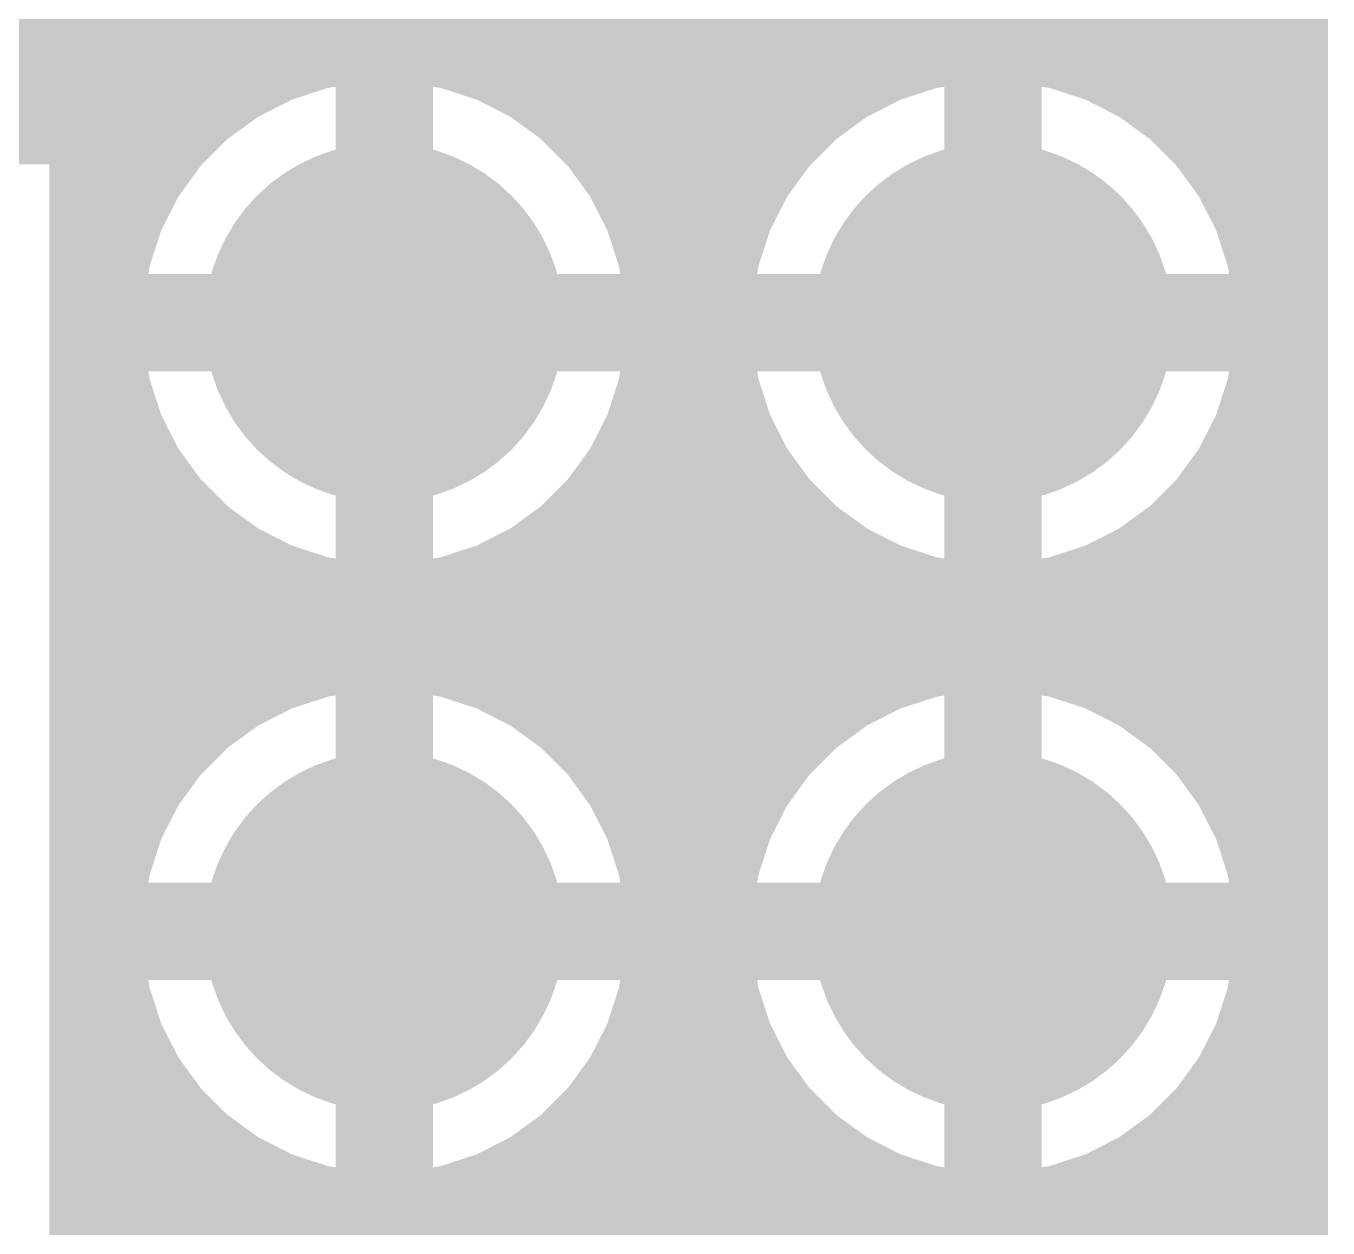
# Model space of a CAD drawing. Extents: x -0.01 to 5.59, y -0.05 to 1.65.
# Drawn here: x 1.9912 to 2.205, y 1.1013 to 1.2987 of the extents above; entities that cross this region are included whole.
import ezdxf

# ---------------------------------------------------------------- set-up
doc = ezdxf.new("R2010")
doc.units = 0
for name, color, linetype in [('1', 22, 'CONTINUOUS'), ('17', 82, 'CONTINUOUS'), ('21', 253, 'CONTINUOUS'), ('25', 253, 'CONTINUOUS')]:
    doc.layers.add(name, color=color, linetype=linetype)

# ---------------------------------------------------------------- blocks, each defined once
blk = doc.blocks.new('ROUNDP')
at = {"const_width": 0.5}
blk.add_lwpolyline([(0, -0.25, 1), (0, 0.25, 1), (0, -0.25)], format="xyb", dxfattribs=at)

msp = doc.modelspace()

# ---------------------------------------------------------------- linework, layer by layer
at = {"layer": '1', "const_width": 0.008}
for points in [[(2.2, 1.56), (2.2, 1.28)], [(2, 1), (2, 1.51)], [(2.2, 1.51), (2.2, 1)], [(1.71, 1.296), (2.2, 1.296)], [(2, 1.296), (2.2, 1.296)], [(2.039807, 1.292456), (2.033291, 1.290338)], [(2.039807, 1.292456), (2.033291, 1.290338)], [(2.046, 1.293436), (2.039807, 1.292456)], [(2.046, 1.293436), (2.039807, 1.292456)], [(2.046, 1.254), (2.046, 1.293436)], [(2.046, 1.28), (2.046, 1.293436)], [(2.054, 1.293436), (2.054, 1.254)], [(2.060193, 1.292456), (2.054, 1.293436)], [(2.060193, 1.292456), (2.054, 1.293436)], [(2.054, 1.293436), (2.054, 1.28)], [(2.066709, 1.290338), (2.060193, 1.292456)], [(2.066709, 1.290338), (2.060193, 1.292456)], [(2.139807, 1.292456), (2.133291, 1.290338)], [(2.139807, 1.292456), (2.133291, 1.290338)], [(2.146, 1.293436), (2.139807, 1.292456)], [(2.146, 1.293436), (2.139807, 1.292456)], [(2.146, 1.254), (2.146, 1.293436)], [(2.146, 1.28), (2.146, 1.293436)], [(2.154, 1.293436), (2.154, 1.254)], [(2.160193, 1.292456), (2.154, 1.293436)], [(2.160193, 1.292456), (2.154, 1.293436)], [(2.154, 1.293436), (2.154, 1.28)], [(2.166709, 1.290338), (2.160193, 1.292456)], [(2.166709, 1.290338), (2.160193, 1.292456)], [(2.033291, 1.290338), (2.027187, 1.287228)], [(2.033291, 1.290338), (2.027187, 1.287228)], [(2.072813, 1.287228), (2.066709, 1.290338)], [(2.072813, 1.287228), (2.066709, 1.290338)], [(2.133291, 1.290338), (2.127187, 1.287228)], [(2.133291, 1.290338), (2.127187, 1.287228)], [(2.172813, 1.287228), (2.166709, 1.290338)], [(2.172813, 1.287228), (2.166709, 1.290338)], [(1.71, 1.288), (2.028702, 1.288)], [(2, 1.288), (2.028702, 1.288)], [(2.046, 1.288), (2.054, 1.288)], [(2.046, 1.288), (2.054, 1.288)], [(2.071298, 1.288), (2.128702, 1.288)], [(2.071298, 1.288), (2.128702, 1.288)], [(2.146, 1.288), (2.154, 1.288)], [(2.146, 1.288), (2.154, 1.288)], [(2.171298, 1.288), (2.2, 1.288)], [(2.171298, 1.288), (2.2, 1.288)], [(2.027187, 1.287228), (2.021644, 1.283201)], [(2.027187, 1.287228), (2.021644, 1.283201)], [(2.078356, 1.283201), (2.072813, 1.287228)], [(2.078356, 1.283201), (2.072813, 1.287228)], [(2.127187, 1.287228), (2.121644, 1.283201)], [(2.127187, 1.287228), (2.121644, 1.283201)], [(2.178356, 1.283201), (2.172813, 1.287228)], [(2.178356, 1.283201), (2.172813, 1.287228)], [(2.021644, 1.283201), (2.016799, 1.278356)], [(2.021644, 1.283201), (2.018443, 1.28)], [(2.083201, 1.278356), (2.078356, 1.283201)], [(2.081557, 1.28), (2.078356, 1.283201)], [(2.121644, 1.283201), (2.116799, 1.278356)], [(2.121644, 1.283201), (2.118443, 1.28)], [(2.183201, 1.278356), (2.178356, 1.283201)], [(2.181557, 1.28), (2.178356, 1.283201)], [(2.018443, 1.28), (1.71, 1.28)], [(1.71, 1.28), (2.018443, 1.28)], [(2, 1.28), (2.018443, 1.28)], [(2.046, 1.28), (2.054, 1.28)], [(2.054, 1.28), (2.046, 1.28)], [(2.046, 1.28), (2.054, 1.28)], [(2.081557, 1.28), (2.118443, 1.28)], [(2.118443, 1.28), (2.081557, 1.28)], [(2.081557, 1.28), (2.118443, 1.28)], [(2.146, 1.28), (2.154, 1.28)], [(2.154, 1.28), (2.146, 1.28)], [(2.146, 1.28), (2.154, 1.28)], [(2.181557, 1.28), (2.2, 1.28)], [(2.2, 1.28), (2.181557, 1.28)], [(2.181557, 1.28), (2.2, 1.28)], [(2.016799, 1.278356), (2.012772, 1.272813)], [(2.087228, 1.272813), (2.083201, 1.278356)], [(2.116799, 1.278356), (2.112772, 1.272813)], [(2.187228, 1.272813), (2.183201, 1.278356)], [(2.012772, 1.272813), (2.009661, 1.266709)], [(2.090338, 1.266709), (2.087228, 1.272813)], [(2.112772, 1.272813), (2.109661, 1.266709)], [(2.190338, 1.266709), (2.187228, 1.272813)], [(2, 1.272), (2.012358, 1.272)], [(2.046, 1.272), (2.054, 1.272)], [(2.087642, 1.272), (2.112358, 1.272)], [(2.146, 1.272), (2.154, 1.272)], [(2.187642, 1.272), (2.2, 1.272)], [(2.009661, 1.266709), (2.007544, 1.260193)], [(2.092456, 1.260193), (2.090338, 1.266709)], [(2.109661, 1.266709), (2.107544, 1.260193)], [(2.192456, 1.260193), (2.190338, 1.266709)], [(2, 1.264), (2.008781, 1.264)], [(2.046, 1.264), (2.054, 1.264)], [(2.091219, 1.264), (2.108781, 1.264)], [(2.146, 1.264), (2.154, 1.264)], [(2.191219, 1.264), (2.2, 1.264)], [(2.007544, 1.260193), (2.006563, 1.254)], [(2.093436, 1.254), (2.092456, 1.260193)], [(2.107544, 1.260193), (2.106563, 1.254)], [(2.193436, 1.254), (2.192456, 1.260193)], [(2, 1.256), (2.00688, 1.256)], [(2.046, 1.256), (2.054, 1.256)], [(2.09312, 1.256), (2.10688, 1.256)], [(2.146, 1.256), (2.154, 1.256)], [(2.19312, 1.256), (2.2, 1.256)], [(2.006563, 1.254), (2.045999, 1.254)], [(2.045999, 1.254), (2.045999, 1.246)], [(2.054, 1.254), (2.046, 1.254)], [(2.054, 1.246), (2.054, 1.254)], [(2.054, 1.254), (2.093436, 1.254)], [(2.106563, 1.254), (2.145999, 1.254)], [(2.145999, 1.254), (2.145999, 1.246)], [(2.154, 1.254), (2.146, 1.254)], [(2.154, 1.246), (2.154, 1.254)], [(2.154, 1.254), (2.193436, 1.254)], [(2, 1.248), (2.045999, 1.248)], [(2.054, 1.248), (2.145999, 1.248)], [(2.154, 1.248), (2.2, 1.248)], [(2.045999, 1.246), (2.006563, 1.246)], [(2.006563, 1.246), (2.007544, 1.239807)], [(2.046, 1.206563), (2.046, 1.245999)], [(2.046, 1.245999), (2.054, 1.245999)], [(2.093436, 1.246), (2.054, 1.246)], [(2.054, 1.245999), (2.054, 1.206563)], [(2.092456, 1.239807), (2.093436, 1.246)], [(2.145999, 1.246), (2.106563, 1.246)], [(2.106563, 1.246), (2.107544, 1.239807)], [(2.146, 1.206563), (2.146, 1.245999)], [(2.146, 1.245999), (2.154, 1.245999)], [(2.193436, 1.246), (2.154, 1.246)], [(2.154, 1.245999), (2.154, 1.206563)], [(2.192456, 1.239807), (2.193436, 1.246)], [(2, 1.24), (2.007514, 1.24)], [(2.007544, 1.239807), (2.009661, 1.233291)], [(2.046, 1.24), (2.054, 1.24)], [(2.090338, 1.233291), (2.092456, 1.239807)], [(2.092486, 1.24), (2.107514, 1.24)], [(2.107544, 1.239807), (2.109661, 1.233291)], [(2.146, 1.24), (2.154, 1.24)], [(2.190338, 1.233291), (2.192456, 1.239807)], [(2.192486, 1.24), (2.2, 1.24)], [(2.009661, 1.233291), (2.012772, 1.227187)], [(2.087228, 1.227187), (2.090338, 1.233291)], [(2.109661, 1.233291), (2.112772, 1.227187)], [(2.187228, 1.227187), (2.190338, 1.233291)], [(2, 1.232), (2.010319, 1.232)], [(2.046, 1.232), (2.054, 1.232)], [(2.08968, 1.232), (2.110319, 1.232)], [(2.146, 1.232), (2.154, 1.232)], [(2.18968, 1.232), (2.2, 1.232)], [(2.012772, 1.227187), (2.016799, 1.221644)], [(2.083201, 1.221644), (2.087228, 1.227187)], [(2.112772, 1.227187), (2.116799, 1.221644)], [(2.183201, 1.221644), (2.187228, 1.227187)], [(2, 1.224), (2.015087, 1.224)], [(2.046, 1.224), (2.054, 1.224)], [(2.084913, 1.224), (2.115087, 1.224)], [(2.146, 1.224), (2.154, 1.224)], [(2.184913, 1.224), (2.2, 1.224)], [(2.016799, 1.221644), (2.021644, 1.216799)], [(2.078356, 1.216799), (2.083201, 1.221644)], [(2.116799, 1.221644), (2.121644, 1.216799)], [(2.178356, 1.216799), (2.183201, 1.221644)], [(2, 1.216), (2.022743, 1.216)], [(2.021644, 1.216799), (2.027187, 1.212772)], [(2.046, 1.216), (2.054, 1.216)], [(2.072813, 1.212772), (2.078356, 1.216799)], [(2.077256, 1.216), (2.122743, 1.216)], [(2.121644, 1.216799), (2.127187, 1.212772)], [(2.146, 1.216), (2.154, 1.216)], [(2.172813, 1.212772), (2.178356, 1.216799)], [(2.177256, 1.216), (2.2, 1.216)], [(2.027187, 1.212772), (2.033291, 1.209661)], [(2.066709, 1.209661), (2.072813, 1.212772)], [(2.127187, 1.212772), (2.133291, 1.209661)], [(2.166709, 1.209661), (2.172813, 1.212772)], [(2.033291, 1.209661), (2.039807, 1.207544)], [(2.060193, 1.207544), (2.066709, 1.209661)], [(2.133291, 1.209661), (2.139807, 1.207544)], [(2.160193, 1.207544), (2.166709, 1.209661)], [(2, 1.208), (2.038405, 1.208)], [(2.039807, 1.207544), (2.046, 1.206563)], [(2.046, 1.208), (2.054, 1.208)], [(2.054, 1.206563), (2.060193, 1.207544)], [(2.061595, 1.208), (2.138405, 1.208)], [(2.139807, 1.207544), (2.146, 1.206563)], [(2.146, 1.208), (2.154, 1.208)], [(2.154, 1.206563), (2.160193, 1.207544)], [(2.161595, 1.208), (2.2, 1.208)], [(2, 1.2), (2.2, 1.2)], [(2, 1.192), (2.038405, 1.192)], [(2.039807, 1.192456), (2.033291, 1.190338)], [(2.046, 1.193436), (2.039807, 1.192456)], [(2.046, 1.154), (2.046, 1.193436)], [(2.046, 1.192), (2.054, 1.192)], [(2.054, 1.193436), (2.054, 1.154)], [(2.060193, 1.192456), (2.054, 1.193436)], [(2.066709, 1.190338), (2.060193, 1.192456)], [(2.061595, 1.192), (2.138405, 1.192)], [(2.139807, 1.192456), (2.133291, 1.190338)], [(2.146, 1.193436), (2.139807, 1.192456)], [(2.146, 1.154), (2.146, 1.193436)], [(2.146, 1.192), (2.154, 1.192)], [(2.154, 1.193436), (2.154, 1.154)], [(2.160193, 1.192456), (2.154, 1.193436)], [(2.166709, 1.190338), (2.160193, 1.192456)], [(2.161595, 1.192), (2.2, 1.192)], [(2.033291, 1.190338), (2.027187, 1.187228)], [(2.072813, 1.187228), (2.066709, 1.190338)], [(2.133291, 1.190338), (2.127187, 1.187228)], [(2.172813, 1.187228), (2.166709, 1.190338)], [(2.027187, 1.187228), (2.021644, 1.183201)], [(2.078356, 1.183201), (2.072813, 1.187228)], [(2.127187, 1.187228), (2.121644, 1.183201)], [(2.178356, 1.183201), (2.172813, 1.187228)], [(2, 1.184), (2.022744, 1.184)], [(2.021644, 1.183201), (2.016799, 1.178356)], [(2.046, 1.184), (2.054, 1.184)], [(2.077256, 1.184), (2.122744, 1.184)], [(2.083201, 1.178356), (2.078356, 1.183201)], [(2.121644, 1.183201), (2.116799, 1.178356)], [(2.146, 1.184), (2.154, 1.184)], [(2.177256, 1.184), (2.2, 1.184)], [(2.183201, 1.178356), (2.178356, 1.183201)], [(2.016799, 1.178356), (2.012772, 1.172813)], [(2.087228, 1.172813), (2.083201, 1.178356)], [(2.116799, 1.178356), (2.112772, 1.172813)], [(2.187228, 1.172813), (2.183201, 1.178356)], [(2, 1.176), (2.015087, 1.176)], [(2.046, 1.176), (2.054, 1.176)], [(2.084913, 1.176), (2.115087, 1.176)], [(2.146, 1.176), (2.154, 1.176)], [(2.184913, 1.176), (2.2, 1.176)], [(2.012772, 1.172813), (2.009661, 1.166709)], [(2.090338, 1.166709), (2.087228, 1.172813)], [(2.112772, 1.172813), (2.109661, 1.166709)], [(2.190338, 1.166709), (2.187228, 1.172813)], [(2, 1.168), (2.010319, 1.168)], [(2.046, 1.168), (2.054, 1.168)], [(2.089681, 1.168), (2.110319, 1.168)], [(2.146, 1.168), (2.154, 1.168)], [(2.189681, 1.168), (2.2, 1.168)], [(2.009661, 1.166709), (2.007544, 1.160193)], [(2.092456, 1.160193), (2.090338, 1.166709)], [(2.109661, 1.166709), (2.107544, 1.160193)], [(2.192456, 1.160193), (2.190338, 1.166709)], [(2, 1.16), (2.007514, 1.16)], [(2.007544, 1.160193), (2.006563, 1.154)], [(2.046, 1.16), (2.054, 1.16)], [(2.093436, 1.154), (2.092456, 1.160193)], [(2.092486, 1.16), (2.107514, 1.16)], [(2.107544, 1.160193), (2.106563, 1.154)], [(2.146, 1.16), (2.154, 1.16)], [(2.193436, 1.154), (2.192456, 1.160193)], [(2.192486, 1.16), (2.2, 1.16)], [(2.006563, 1.154), (2.045999, 1.154)], [(2.045999, 1.154), (2.045999, 1.146)], [(2.054, 1.154), (2.046, 1.154)], [(2.054, 1.146), (2.054, 1.154)], [(2.054, 1.154), (2.093436, 1.154)], [(2.106563, 1.154), (2.145999, 1.154)], [(2.145999, 1.154), (2.145999, 1.146)], [(2.154, 1.154), (2.146, 1.154)], [(2.154, 1.146), (2.154, 1.154)], [(2.154, 1.154), (2.193436, 1.154)], [(2, 1.152), (2.045999, 1.152)], [(2.054, 1.152), (2.145999, 1.152)], [(2.154, 1.152), (2.2, 1.152)], [(2.045999, 1.146), (2.006563, 1.146)], [(2.006563, 1.146), (2.007544, 1.139807)], [(2.046, 1.106563), (2.046, 1.145999)], [(2.046, 1.145999), (2.054, 1.145999)], [(2.093436, 1.146), (2.054, 1.146)], [(2.054, 1.145999), (2.054, 1.106563)], [(2.092456, 1.139807), (2.093436, 1.146)], [(2.145999, 1.146), (2.106563, 1.146)], [(2.106563, 1.146), (2.107544, 1.139807)], [(2.146, 1.106563), (2.146, 1.145999)], [(2.146, 1.145999), (2.154, 1.145999)], [(2.193436, 1.146), (2.154, 1.146)], [(2.154, 1.145999), (2.154, 1.106563)], [(2.192456, 1.139807), (2.193436, 1.146)], [(2, 1.144), (2.00688, 1.144)], [(2.046, 1.144), (2.054, 1.144)], [(2.09312, 1.144), (2.10688, 1.144)], [(2.146, 1.144), (2.154, 1.144)], [(2.19312, 1.144), (2.2, 1.144)], [(2.007544, 1.139807), (2.009661, 1.133291)], [(2.090338, 1.133291), (2.092456, 1.139807)], [(2.107544, 1.139807), (2.109661, 1.133291)], [(2.190338, 1.133291), (2.192456, 1.139807)], [(2, 1.136), (2.008781, 1.136)], [(2.046, 1.136), (2.054, 1.136)], [(2.091219, 1.136), (2.108781, 1.136)], [(2.146, 1.136), (2.154, 1.136)], [(2.191219, 1.136), (2.2, 1.136)], [(2.009661, 1.133291), (2.012772, 1.127187)], [(2.087228, 1.127187), (2.090338, 1.133291)], [(2.109661, 1.133291), (2.112772, 1.127187)], [(2.187228, 1.127187), (2.190338, 1.133291)], [(2, 1.128), (2.012357, 1.128)], [(2.046, 1.128), (2.054, 1.128)], [(2.087642, 1.128), (2.112357, 1.128)], [(2.146, 1.128), (2.154, 1.128)], [(2.187642, 1.128), (2.2, 1.128)], [(2.012772, 1.127187), (2.016799, 1.121644)], [(2.083201, 1.121644), (2.087228, 1.127187)], [(2.112772, 1.127187), (2.116799, 1.121644)], [(2.183201, 1.121644), (2.187228, 1.127187)], [(2.016799, 1.121644), (2.021644, 1.116799)], [(2.078356, 1.116799), (2.083201, 1.121644)], [(2.116799, 1.121644), (2.121644, 1.116799)], [(2.178356, 1.116799), (2.183201, 1.121644)], [(2, 1.12), (2.018443, 1.12)], [(2.046, 1.12), (2.054, 1.12)], [(2.081557, 1.12), (2.118443, 1.12)], [(2.146, 1.12), (2.154, 1.12)], [(2.181557, 1.12), (2.2, 1.12)], [(2.021644, 1.116799), (2.027187, 1.112772)], [(2.072813, 1.112772), (2.078356, 1.116799)], [(2.121644, 1.116799), (2.127187, 1.112772)], [(2.172813, 1.112772), (2.178356, 1.116799)], [(2.027187, 1.112772), (2.033291, 1.109661)], [(2.066709, 1.109661), (2.072813, 1.112772)], [(2.127187, 1.112772), (2.133291, 1.109661)], [(2.166709, 1.109661), (2.172813, 1.112772)], [(2, 1.112), (2.028701, 1.112)], [(2.046, 1.112), (2.054, 1.112)], [(2.071298, 1.112), (2.128701, 1.112)], [(2.146, 1.112), (2.154, 1.112)], [(2.171298, 1.112), (2.2, 1.112)], [(2.033291, 1.109661), (2.039807, 1.107544)], [(2.060193, 1.107544), (2.066709, 1.109661)], [(2.133291, 1.109661), (2.139807, 1.107544)], [(2.160193, 1.107544), (2.166709, 1.109661)], [(2.039807, 1.107544), (2.046, 1.106563)], [(2.054, 1.106563), (2.060193, 1.107544)], [(2.139807, 1.107544), (2.146, 1.106563)], [(2.154, 1.106563), (2.160193, 1.107544)], [(2, 1.104), (2.2, 1.104)]]:
    msp.add_lwpolyline(points, dxfattribs=at)
at = {"layer": '1', "const_width": 0.004}
for points in [[(2, 1.298, 1), (2, 1.294)], [(2.2, 1.294, 1), (2.2, 1.298)], [(2.2, 1.294, 1), (2.2, 1.298)], [(2.039494, 1.294431, 1), (2.04012, 1.29048)], [(2.039494, 1.294431, 1), (2.04012, 1.29048)], [(2.040425, 1.290553, 1), (2.039189, 1.294358)], [(2.040425, 1.290553, 1), (2.039189, 1.294358)], [(2.048, 1.293436, 1), (2.044, 1.293436)], [(2.048, 1.293436, 1), (2.044, 1.293436)], [(2.046313, 1.291461, 1), (2.045687, 1.295412)], [(2.046313, 1.291461, 1), (2.045687, 1.295412)], [(2.054313, 1.295412, 1), (2.053687, 1.291461)], [(2.054313, 1.295412, 1), (2.053687, 1.291461)], [(2.056, 1.293436, 1), (2.052, 1.293436)], [(2.056, 1.293436, 1), (2.052, 1.293436)], [(2.060811, 1.294358, 1), (2.059575, 1.290553)], [(2.060811, 1.294358, 1), (2.059575, 1.290553)], [(2.05988, 1.29048, 1), (2.060506, 1.294431)], [(2.05988, 1.29048, 1), (2.060506, 1.294431)], [(2.139494, 1.294431, 1), (2.14012, 1.29048)], [(2.139494, 1.294431, 1), (2.14012, 1.29048)], [(2.140425, 1.290553, 1), (2.139189, 1.294358)], [(2.140425, 1.290553, 1), (2.139189, 1.294358)], [(2.148, 1.293436, 1), (2.144, 1.293436)], [(2.148, 1.293436, 1), (2.144, 1.293436)], [(2.146313, 1.291461, 1), (2.145687, 1.295412)], [(2.146313, 1.291461, 1), (2.145687, 1.295412)], [(2.154313, 1.295412, 1), (2.153687, 1.291461)], [(2.154313, 1.295412, 1), (2.153687, 1.291461)], [(2.156, 1.293436, 1), (2.152, 1.293436)], [(2.156, 1.293436, 1), (2.152, 1.293436)], [(2.160811, 1.294358, 1), (2.159575, 1.290553)], [(2.160811, 1.294358, 1), (2.159575, 1.290553)], [(2.15988, 1.29048, 1), (2.160506, 1.294431)], [(2.15988, 1.29048, 1), (2.160506, 1.294431)], [(2.032673, 1.292241, 1), (2.033909, 1.288436)], [(2.032673, 1.292241, 1), (2.033909, 1.288436)], [(2.034199, 1.288556, 1), (2.032383, 1.29212)], [(2.034199, 1.288556, 1), (2.032383, 1.29212)], [(2.067617, 1.29212, 1), (2.065801, 1.288556)], [(2.067617, 1.29212, 1), (2.065801, 1.288556)], [(2.066091, 1.288436, 1), (2.067327, 1.292241)], [(2.066091, 1.288436, 1), (2.067327, 1.292241)], [(2.132673, 1.292241, 1), (2.133909, 1.288436)], [(2.132673, 1.292241, 1), (2.133909, 1.288436)], [(2.134199, 1.288556, 1), (2.132383, 1.29212)], [(2.134199, 1.288556, 1), (2.132383, 1.29212)], [(2.167617, 1.29212, 1), (2.165801, 1.288556)], [(2.167617, 1.29212, 1), (2.165801, 1.288556)], [(2.166091, 1.288436, 1), (2.167327, 1.292241)], [(2.166091, 1.288436, 1), (2.167327, 1.292241)], [(2, 1.29, 1), (2, 1.286)], [(2.028702, 1.286, 1), (2.028702, 1.29)], [(2.028702, 1.286, 1), (2.028702, 1.29)], [(2.046, 1.29, 1), (2.046, 1.286)], [(2.046, 1.29, 1), (2.046, 1.286)], [(2.054, 1.286, 1), (2.054, 1.29)], [(2.054, 1.286, 1), (2.054, 1.29)], [(2.071298, 1.29, 1), (2.071298, 1.286)], [(2.071298, 1.29, 1), (2.071298, 1.286)], [(2.128702, 1.286, 1), (2.128702, 1.29)], [(2.128702, 1.286, 1), (2.128702, 1.29)], [(2.146, 1.29, 1), (2.146, 1.286)], [(2.146, 1.29, 1), (2.146, 1.286)], [(2.154, 1.286, 1), (2.154, 1.29)], [(2.154, 1.286, 1), (2.154, 1.29)], [(2.171298, 1.29, 1), (2.171298, 1.286)], [(2.171298, 1.29, 1), (2.171298, 1.286)], [(2.2, 1.286, 1), (2.2, 1.29)], [(2.2, 1.286, 1), (2.2, 1.29)], [(2.026279, 1.28901, 1), (2.028095, 1.285446)], [(2.026279, 1.28901, 1), (2.028095, 1.285446)], [(2.028362, 1.28561, 1), (2.026011, 1.288846)], [(2.028362, 1.28561, 1), (2.026011, 1.288846)], [(2.073989, 1.288846, 1), (2.071638, 1.28561)], [(2.073989, 1.288846, 1), (2.071638, 1.28561)], [(2.071905, 1.285446, 1), (2.073721, 1.28901)], [(2.071905, 1.285446, 1), (2.073721, 1.28901)], [(2.126279, 1.28901, 1), (2.128095, 1.285446)], [(2.126279, 1.28901, 1), (2.128095, 1.285446)], [(2.128362, 1.28561, 1), (2.126011, 1.288846)], [(2.128362, 1.28561, 1), (2.126011, 1.288846)], [(2.173989, 1.288846, 1), (2.171638, 1.28561)], [(2.173989, 1.288846, 1), (2.171638, 1.28561)], [(2.171905, 1.285446, 1), (2.173721, 1.28901)], [(2.171905, 1.285446, 1), (2.173721, 1.28901)], [(2.020468, 1.284819, 1), (2.022819, 1.281583)], [(2.020468, 1.284819, 1), (2.022819, 1.281583)], [(2.023058, 1.281787, 1), (2.020229, 1.284615)], [(2.023058, 1.281787, 1), (2.020229, 1.284615)], [(2.07977, 1.284615, 1), (2.076942, 1.281787)], [(2.07977, 1.284615, 1), (2.076942, 1.281787)], [(2.077181, 1.281583, 1), (2.079532, 1.284819)], [(2.077181, 1.281583, 1), (2.079532, 1.284819)], [(2.120468, 1.284819, 1), (2.122819, 1.281583)], [(2.120468, 1.284819, 1), (2.122819, 1.281583)], [(2.123058, 1.281787, 1), (2.120229, 1.284615)], [(2.123058, 1.281787, 1), (2.120229, 1.284615)], [(2.17977, 1.284615, 1), (2.176942, 1.281787)], [(2.17977, 1.284615, 1), (2.176942, 1.281787)], [(2.177181, 1.281583, 1), (2.179532, 1.284819)], [(2.177181, 1.281583, 1), (2.179532, 1.284819)], [(2, 1.282, 1), (2, 1.278)], [(2.017029, 1.281414, 1), (2.019857, 1.278586)], [(2.018443, 1.278, 1), (2.018443, 1.282)], [(2.018443, 1.278, 1), (2.018443, 1.282)], [(2.018443, 1.278, 1), (2.018443, 1.282)], [(2.046, 1.282, 1), (2.046, 1.278)], [(2.046, 1.282, 1), (2.046, 1.278)], [(2.046, 1.282, 1), (2.046, 1.278)], [(2.054, 1.278, 1), (2.054, 1.282)], [(2.054, 1.278, 1), (2.054, 1.282)], [(2.054, 1.278, 1), (2.054, 1.282)], [(2.081557, 1.282, 1), (2.081557, 1.278)], [(2.081557, 1.282, 1), (2.081557, 1.278)], [(2.081557, 1.282, 1), (2.081557, 1.278)], [(2.080143, 1.278586, 1), (2.082971, 1.281414)], [(2.117029, 1.281414, 1), (2.119857, 1.278586)], [(2.118443, 1.278, 1), (2.118443, 1.282)], [(2.118443, 1.278, 1), (2.118443, 1.282)], [(2.118443, 1.278, 1), (2.118443, 1.282)], [(2.146, 1.282, 1), (2.146, 1.278)], [(2.146, 1.282, 1), (2.146, 1.278)], [(2.146, 1.282, 1), (2.146, 1.278)], [(2.154, 1.278, 1), (2.154, 1.282)], [(2.154, 1.278, 1), (2.154, 1.282)], [(2.154, 1.278, 1), (2.154, 1.282)], [(2.181557, 1.282, 1), (2.181557, 1.278)], [(2.181557, 1.282, 1), (2.181557, 1.278)], [(2.181557, 1.282, 1), (2.181557, 1.278)], [(2.180143, 1.278586, 1), (2.182971, 1.281414)], [(2.2, 1.278, 1), (2.2, 1.282)], [(2.2, 1.278, 1), (2.2, 1.282)], [(2.2, 1.278, 1), (2.2, 1.282)], [(2.015385, 1.27977, 1), (2.018213, 1.276942)], [(2.018417, 1.277181, 1), (2.015181, 1.279532)], [(2.044, 1.28, 1), (2.048, 1.28)], [(2.052, 1.28, 1), (2.056, 1.28)], [(2.084819, 1.279532, 1), (2.081583, 1.277181)], [(2.081787, 1.276942, 1), (2.084615, 1.27977)], [(2.115385, 1.27977, 1), (2.118213, 1.276942)], [(2.118417, 1.277181, 1), (2.115181, 1.279532)], [(2.144, 1.28, 1), (2.148, 1.28)], [(2.152, 1.28, 1), (2.156, 1.28)], [(2.184819, 1.279532, 1), (2.181583, 1.277181)], [(2.181787, 1.276942, 1), (2.184615, 1.27977)], [(2.198, 1.28, 1), (2.202, 1.28)], [(2.014554, 1.271905, 1), (2.01099, 1.273721)], [(2.08901, 1.273721, 1), (2.085446, 1.271905)], [(2.114554, 1.271905, 1), (2.11099, 1.273721)], [(2.18901, 1.273721, 1), (2.185446, 1.271905)], [(2, 1.274, 1), (2, 1.27)], [(2.011154, 1.273989, 1), (2.01439, 1.271638)], [(2.012358, 1.27, 1), (2.012358, 1.274)], [(2.046, 1.274, 1), (2.046, 1.27)], [(2.054, 1.27, 1), (2.054, 1.274)], [(2.08561, 1.271638, 1), (2.088846, 1.273989)], [(2.087642, 1.274, 1), (2.087642, 1.27)], [(2.111154, 1.273989, 1), (2.11439, 1.271638)], [(2.112358, 1.27, 1), (2.112358, 1.274)], [(2.146, 1.274, 1), (2.146, 1.27)], [(2.154, 1.27, 1), (2.154, 1.274)], [(2.18561, 1.271638, 1), (2.188846, 1.273989)], [(2.187642, 1.274, 1), (2.187642, 1.27)], [(2.2, 1.27, 1), (2.2, 1.274)], [(2.011564, 1.266091, 1), (2.007759, 1.267327)], [(2.092241, 1.267327, 1), (2.088436, 1.266091)], [(2.111564, 1.266091, 1), (2.107759, 1.267327)], [(2.192241, 1.267327, 1), (2.188436, 1.266091)], [(2.007879, 1.267617, 1), (2.011443, 1.265801)], [(2.088556, 1.265801, 1), (2.09212, 1.267617)], [(2.107879, 1.267617, 1), (2.111443, 1.265801)], [(2.188556, 1.265801, 1), (2.19212, 1.267617)], [(2, 1.266, 1), (2, 1.262)], [(2.008781, 1.262, 1), (2.008781, 1.266)], [(2.046, 1.266, 1), (2.046, 1.262)], [(2.054, 1.262, 1), (2.054, 1.266)], [(2.091219, 1.266, 1), (2.091219, 1.262)], [(2.108781, 1.262, 1), (2.108781, 1.266)], [(2.146, 1.266, 1), (2.146, 1.262)], [(2.154, 1.262, 1), (2.154, 1.266)], [(2.191219, 1.266, 1), (2.191219, 1.262)], [(2.2, 1.262, 1), (2.2, 1.266)], [(2.00952, 1.25988, 1), (2.005569, 1.260506)], [(2.094431, 1.260506, 1), (2.09048, 1.25988)], [(2.10952, 1.25988, 1), (2.105569, 1.260506)], [(2.194431, 1.260506, 1), (2.19048, 1.25988)], [(2.005642, 1.260811, 1), (2.009446, 1.259575)], [(2.090553, 1.259575, 1), (2.094358, 1.260811)], [(2.105642, 1.260811, 1), (2.109446, 1.259575)], [(2.190553, 1.259575, 1), (2.194358, 1.260811)], [(2, 1.258, 1), (2, 1.254)], [(2.00688, 1.254, 1), (2.00688, 1.258)], [(2.046, 1.258, 1), (2.046, 1.254)], [(2.054, 1.254, 1), (2.054, 1.258)], [(2.09312, 1.258, 1), (2.09312, 1.254)], [(2.10688, 1.254, 1), (2.10688, 1.258)], [(2.146, 1.258, 1), (2.146, 1.254)], [(2.154, 1.254, 1), (2.154, 1.258)], [(2.19312, 1.258, 1), (2.19312, 1.254)], [(2.2, 1.254, 1), (2.2, 1.258)], [(2.006563, 1.256, 1), (2.006563, 1.252)], [(2.047999, 1.254, 1), (2.043999, 1.254)], [(2.046, 1.256, 1), (2.046, 1.252)], [(2.045999, 1.252, 1), (2.045999, 1.256)], [(2.056, 1.254, 1), (2.052, 1.254)], [(2.054, 1.256, 1), (2.054, 1.252)], [(2.054, 1.252, 1), (2.054, 1.256)], [(2.093436, 1.252, 1), (2.093436, 1.256)], [(2.106563, 1.256, 1), (2.106563, 1.252)], [(2.147999, 1.254, 1), (2.143999, 1.254)], [(2.146, 1.256, 1), (2.146, 1.252)], [(2.145999, 1.252, 1), (2.145999, 1.256)], [(2.156, 1.254, 1), (2.152, 1.254)], [(2.154, 1.256, 1), (2.154, 1.252)], [(2.154, 1.252, 1), (2.154, 1.256)], [(2.193436, 1.252, 1), (2.193436, 1.256)], [(2.004588, 1.254313, 1), (2.008539, 1.253687)], [(2.044, 1.254, 1), (2.048, 1.254)], [(2.052, 1.254, 1), (2.056, 1.254)], [(2.091461, 1.253687, 1), (2.095412, 1.254313)], [(2.104588, 1.254313, 1), (2.108539, 1.253687)], [(2.144, 1.254, 1), (2.148, 1.254)], [(2.152, 1.254, 1), (2.156, 1.254)], [(2.191461, 1.253687, 1), (2.195412, 1.254313)], [(2, 1.25, 1), (2, 1.246)], [(2.045999, 1.246, 1), (2.045999, 1.25)], [(2.054, 1.25, 1), (2.054, 1.246)], [(2.145999, 1.246, 1), (2.145999, 1.25)], [(2.154, 1.25, 1), (2.154, 1.246)], [(2.2, 1.246, 1), (2.2, 1.25)], [(2.006563, 1.248, 1), (2.006563, 1.244)], [(2.008539, 1.246313, 1), (2.004588, 1.245687)], [(2.048, 1.245999, 1), (2.044, 1.245999)], [(2.046, 1.247999, 1), (2.046, 1.243999)], [(2.045999, 1.244, 1), (2.045999, 1.248)], [(2.054, 1.248, 1), (2.054, 1.244)], [(2.056, 1.245999, 1), (2.052, 1.245999)], [(2.054, 1.243999, 1), (2.054, 1.247999)], [(2.095412, 1.245687, 1), (2.091461, 1.246313)], [(2.093436, 1.244, 1), (2.093436, 1.248)], [(2.106563, 1.248, 1), (2.106563, 1.244)], [(2.108539, 1.246313, 1), (2.104588, 1.245687)], [(2.148, 1.245999, 1), (2.144, 1.245999)], [(2.146, 1.247999, 1), (2.146, 1.243999)], [(2.145999, 1.244, 1), (2.145999, 1.248)], [(2.154, 1.248, 1), (2.154, 1.244)], [(2.156, 1.245999, 1), (2.152, 1.245999)], [(2.154, 1.243999, 1), (2.154, 1.247999)], [(2.195412, 1.245687, 1), (2.191461, 1.246313)], [(2.193436, 1.244, 1), (2.193436, 1.248)], [(2.043999, 1.246, 1), (2.047999, 1.246)], [(2.052, 1.246, 1), (2.056, 1.246)], [(2.143999, 1.246, 1), (2.147999, 1.246)], [(2.152, 1.246, 1), (2.156, 1.246)], [(2, 1.242, 1), (2, 1.238)], [(2.009446, 1.240425, 1), (2.005642, 1.239189)], [(2.007514, 1.238, 1), (2.007514, 1.242)], [(2.046, 1.242, 1), (2.046, 1.238)], [(2.054, 1.238, 1), (2.054, 1.242)], [(2.092486, 1.242, 1), (2.092486, 1.238)], [(2.094358, 1.239189, 1), (2.090553, 1.240425)], [(2.109446, 1.240425, 1), (2.105642, 1.239189)], [(2.107514, 1.238, 1), (2.107514, 1.242)], [(2.146, 1.242, 1), (2.146, 1.238)], [(2.154, 1.238, 1), (2.154, 1.242)], [(2.192486, 1.242, 1), (2.192486, 1.238)], [(2.194358, 1.239189, 1), (2.190553, 1.240425)], [(2.2, 1.238, 1), (2.2, 1.242)], [(2.005569, 1.239494, 1), (2.00952, 1.24012)], [(2.09048, 1.24012, 1), (2.094431, 1.239494)], [(2.105569, 1.239494, 1), (2.10952, 1.24012)], [(2.19048, 1.24012, 1), (2.194431, 1.239494)], [(2.011443, 1.234199, 1), (2.007879, 1.232383)], [(2.09212, 1.232383, 1), (2.088556, 1.234199)], [(2.111443, 1.234199, 1), (2.107879, 1.232383)], [(2.19212, 1.232383, 1), (2.188556, 1.234199)], [(2, 1.234, 1), (2, 1.23)], [(2.007759, 1.232673, 1), (2.011564, 1.233909)], [(2.010319, 1.23, 1), (2.010319, 1.234)], [(2.046, 1.234, 1), (2.046, 1.23)], [(2.054, 1.23, 1), (2.054, 1.234)], [(2.08968, 1.234, 1), (2.08968, 1.23)], [(2.088436, 1.233909, 1), (2.092241, 1.232673)], [(2.107759, 1.232673, 1), (2.111564, 1.233909)], [(2.110319, 1.23, 1), (2.110319, 1.234)], [(2.146, 1.234, 1), (2.146, 1.23)], [(2.154, 1.23, 1), (2.154, 1.234)], [(2.18968, 1.234, 1), (2.18968, 1.23)], [(2.188436, 1.233909, 1), (2.192241, 1.232673)], [(2.2, 1.23, 1), (2.2, 1.234)], [(2.01439, 1.228362, 1), (2.011154, 1.226011)], [(2.01099, 1.226279, 1), (2.014554, 1.228095)], [(2.085446, 1.228095, 1), (2.08901, 1.226279)], [(2.088846, 1.226011, 1), (2.08561, 1.228362)], [(2.11439, 1.228362, 1), (2.111154, 1.226011)], [(2.11099, 1.226279, 1), (2.114554, 1.228095)], [(2.185446, 1.228095, 1), (2.18901, 1.226279)], [(2.188846, 1.226011, 1), (2.18561, 1.228362)], [(2, 1.226, 1), (2, 1.222)], [(2.015087, 1.222, 1), (2.015087, 1.226)], [(2.046, 1.226, 1), (2.046, 1.222)], [(2.054, 1.222, 1), (2.054, 1.226)], [(2.084913, 1.226, 1), (2.084913, 1.222)], [(2.115087, 1.222, 1), (2.115087, 1.226)], [(2.146, 1.226, 1), (2.146, 1.222)], [(2.154, 1.222, 1), (2.154, 1.226)], [(2.184913, 1.226, 1), (2.184913, 1.222)], [(2.2, 1.222, 1), (2.2, 1.226)], [(2.018213, 1.223058, 1), (2.015385, 1.220229)], [(2.084615, 1.220229, 1), (2.081787, 1.223058)], [(2.118213, 1.223058, 1), (2.115385, 1.220229)], [(2.184615, 1.220229, 1), (2.181787, 1.223058)], [(2.015181, 1.220468, 1), (2.018417, 1.222819)], [(2.081583, 1.222819, 1), (2.084819, 1.220468)], [(2.115181, 1.220468, 1), (2.118417, 1.222819)], [(2.181583, 1.222819, 1), (2.184819, 1.220468)], [(2, 1.218, 1), (2, 1.214)], [(2.022819, 1.218417, 1), (2.020468, 1.215181)], [(2.020229, 1.215385, 1), (2.023058, 1.218213)], [(2.022743, 1.214, 1), (2.022743, 1.218)], [(2.046, 1.218, 1), (2.046, 1.214)], [(2.054, 1.214, 1), (2.054, 1.218)], [(2.077256, 1.218, 1), (2.077256, 1.214)], [(2.076942, 1.218213, 1), (2.07977, 1.215385)], [(2.079532, 1.215181, 1), (2.077181, 1.218417)], [(2.122819, 1.218417, 1), (2.120468, 1.215181)], [(2.120229, 1.215385, 1), (2.123058, 1.218213)], [(2.122743, 1.214, 1), (2.122743, 1.218)], [(2.146, 1.218, 1), (2.146, 1.214)], [(2.154, 1.214, 1), (2.154, 1.218)], [(2.177256, 1.218, 1), (2.177256, 1.214)], [(2.176942, 1.218213, 1), (2.17977, 1.215385)], [(2.179532, 1.215181, 1), (2.177181, 1.218417)], [(2.2, 1.214, 1), (2.2, 1.218)], [(2.028095, 1.214554, 1), (2.026279, 1.21099)], [(2.073721, 1.21099, 1), (2.071905, 1.214554)], [(2.128095, 1.214554, 1), (2.126279, 1.21099)], [(2.173721, 1.21099, 1), (2.171905, 1.214554)], [(2.026011, 1.211154, 1), (2.028362, 1.21439)], [(2.071638, 1.21439, 1), (2.073989, 1.211154)], [(2.126011, 1.211154, 1), (2.128362, 1.21439)], [(2.171638, 1.21439, 1), (2.173989, 1.211154)], [(2.033909, 1.211564, 1), (2.032673, 1.207759)], [(2.032383, 1.207879, 1), (2.034199, 1.211443)], [(2.065801, 1.211443, 1), (2.067617, 1.207879)], [(2.067327, 1.207759, 1), (2.066091, 1.211564)], [(2.133909, 1.211564, 1), (2.132673, 1.207759)], [(2.132383, 1.207879, 1), (2.134199, 1.211443)], [(2.165801, 1.211443, 1), (2.167617, 1.207879)], [(2.167327, 1.207759, 1), (2.166091, 1.211564)], [(2, 1.21, 1), (2, 1.206)], [(2.04012, 1.20952, 1), (2.039494, 1.205569)], [(2.038405, 1.206, 1), (2.038405, 1.21)], [(2.039189, 1.205642, 1), (2.040425, 1.209446)], [(2.046, 1.21, 1), (2.046, 1.206)], [(2.045687, 1.204588, 1), (2.046313, 1.208539)], [(2.053687, 1.208539, 1), (2.054313, 1.204588)], [(2.054, 1.206, 1), (2.054, 1.21)], [(2.059575, 1.209446, 1), (2.060811, 1.205642)], [(2.061595, 1.21, 1), (2.061595, 1.206)], [(2.060506, 1.205569, 1), (2.05988, 1.20952)], [(2.14012, 1.20952, 1), (2.139494, 1.205569)], [(2.138405, 1.206, 1), (2.138405, 1.21)], [(2.139189, 1.205642, 1), (2.140425, 1.209446)], [(2.146, 1.21, 1), (2.146, 1.206)], [(2.145687, 1.204588, 1), (2.146313, 1.208539)], [(2.153687, 1.208539, 1), (2.154313, 1.204588)], [(2.154, 1.206, 1), (2.154, 1.21)], [(2.159575, 1.209446, 1), (2.160811, 1.205642)], [(2.161595, 1.21, 1), (2.161595, 1.206)], [(2.160506, 1.205569, 1), (2.15988, 1.20952)], [(2.2, 1.206, 1), (2.2, 1.21)], [(2.044, 1.206563, 1), (2.048, 1.206563)], [(2.052, 1.206563, 1), (2.056, 1.206563)], [(2.144, 1.206563, 1), (2.148, 1.206563)], [(2.152, 1.206563, 1), (2.156, 1.206563)], [(2, 1.202, 1), (2, 1.198)], [(2.2, 1.198, 1), (2.2, 1.202)], [(2, 1.194, 1), (2, 1.19)], [(2.039494, 1.194431, 1), (2.04012, 1.19048)], [(2.038405, 1.19, 1), (2.038405, 1.194)], [(2.040425, 1.190553, 1), (2.039189, 1.194358)], [(2.048, 1.193436, 1), (2.044, 1.193436)], [(2.046, 1.194, 1), (2.046, 1.19)], [(2.046313, 1.191461, 1), (2.045687, 1.195412)], [(2.054313, 1.195412, 1), (2.053687, 1.191461)], [(2.056, 1.193436, 1), (2.052, 1.193436)], [(2.054, 1.19, 1), (2.054, 1.194)], [(2.060811, 1.194358, 1), (2.059575, 1.190553)], [(2.061595, 1.194, 1), (2.061595, 1.19)], [(2.05988, 1.19048, 1), (2.060506, 1.194431)], [(2.139494, 1.194431, 1), (2.14012, 1.19048)], [(2.138405, 1.19, 1), (2.138405, 1.194)], [(2.140425, 1.190553, 1), (2.139189, 1.194358)], [(2.148, 1.193436, 1), (2.144, 1.193436)], [(2.146, 1.194, 1), (2.146, 1.19)], [(2.146313, 1.191461, 1), (2.145687, 1.195412)], [(2.154313, 1.195412, 1), (2.153687, 1.191461)], [(2.156, 1.193436, 1), (2.152, 1.193436)], [(2.154, 1.19, 1), (2.154, 1.194)], [(2.160811, 1.194358, 1), (2.159575, 1.190553)], [(2.161595, 1.194, 1), (2.161595, 1.19)], [(2.15988, 1.19048, 1), (2.160506, 1.194431)], [(2.2, 1.19, 1), (2.2, 1.194)], [(2.032673, 1.192241, 1), (2.033909, 1.188436)], [(2.034199, 1.188556, 1), (2.032383, 1.19212)], [(2.067617, 1.19212, 1), (2.065801, 1.188556)], [(2.066091, 1.188436, 1), (2.067327, 1.192241)], [(2.132673, 1.192241, 1), (2.133909, 1.188436)], [(2.134199, 1.188556, 1), (2.132383, 1.19212)], [(2.167617, 1.19212, 1), (2.165801, 1.188556)], [(2.166091, 1.188436, 1), (2.167327, 1.192241)], [(2.028362, 1.18561, 1), (2.026011, 1.188846)], [(2.073989, 1.188846, 1), (2.071638, 1.18561)], [(2.128362, 1.18561, 1), (2.126011, 1.188846)], [(2.173989, 1.188846, 1), (2.171638, 1.18561)], [(2.026279, 1.18901, 1), (2.028095, 1.185446)], [(2.071905, 1.185446, 1), (2.073721, 1.18901)], [(2.126279, 1.18901, 1), (2.128095, 1.185446)], [(2.171905, 1.185446, 1), (2.173721, 1.18901)], [(2, 1.186, 1), (2, 1.182)], [(2.023058, 1.181787, 1), (2.020229, 1.184615)], [(2.022744, 1.182, 1), (2.022744, 1.186)], [(2.046, 1.186, 1), (2.046, 1.182)], [(2.054, 1.182, 1), (2.054, 1.186)], [(2.077256, 1.186, 1), (2.077256, 1.182)], [(2.07977, 1.184615, 1), (2.076942, 1.181787)], [(2.123058, 1.181787, 1), (2.120229, 1.184615)], [(2.122744, 1.182, 1), (2.122744, 1.186)], [(2.146, 1.186, 1), (2.146, 1.182)], [(2.154, 1.182, 1), (2.154, 1.186)], [(2.177256, 1.186, 1), (2.177256, 1.182)], [(2.17977, 1.184615, 1), (2.176942, 1.181787)], [(2.2, 1.182, 1), (2.2, 1.186)], [(2.020468, 1.184819, 1), (2.022819, 1.181583)], [(2.077181, 1.181583, 1), (2.079532, 1.184819)], [(2.120468, 1.184819, 1), (2.122819, 1.181583)], [(2.177181, 1.181583, 1), (2.179532, 1.184819)], [(2.015385, 1.17977, 1), (2.018213, 1.176942)], [(2.018417, 1.177181, 1), (2.015181, 1.179532)], [(2.084819, 1.179532, 1), (2.081583, 1.177181)], [(2.081787, 1.176942, 1), (2.084615, 1.17977)], [(2.115385, 1.17977, 1), (2.118213, 1.176942)], [(2.118417, 1.177181, 1), (2.115181, 1.179532)], [(2.184819, 1.179532, 1), (2.181583, 1.177181)], [(2.181787, 1.176942, 1), (2.184615, 1.17977)], [(2, 1.178, 1), (2, 1.174)], [(2.015087, 1.174, 1), (2.015087, 1.178)], [(2.046, 1.178, 1), (2.046, 1.174)], [(2.054, 1.174, 1), (2.054, 1.178)], [(2.084913, 1.178, 1), (2.084913, 1.174)], [(2.115087, 1.174, 1), (2.115087, 1.178)], [(2.146, 1.178, 1), (2.146, 1.174)], [(2.154, 1.174, 1), (2.154, 1.178)], [(2.184913, 1.178, 1), (2.184913, 1.174)], [(2.2, 1.174, 1), (2.2, 1.178)], [(2.014554, 1.171905, 1), (2.01099, 1.173721)], [(2.08901, 1.173721, 1), (2.085446, 1.171905)], [(2.114554, 1.171905, 1), (2.11099, 1.173721)], [(2.18901, 1.173721, 1), (2.185446, 1.171905)], [(2.011154, 1.173989, 1), (2.01439, 1.171638)], [(2.08561, 1.171638, 1), (2.088846, 1.173989)], [(2.111154, 1.173989, 1), (2.11439, 1.171638)], [(2.18561, 1.171638, 1), (2.188846, 1.173989)], [(2, 1.17, 1), (2, 1.166)], [(2.010319, 1.166, 1), (2.010319, 1.17)], [(2.046, 1.17, 1), (2.046, 1.166)], [(2.054, 1.166, 1), (2.054, 1.17)], [(2.089681, 1.17, 1), (2.089681, 1.166)], [(2.110319, 1.166, 1), (2.110319, 1.17)], [(2.146, 1.17, 1), (2.146, 1.166)], [(2.154, 1.166, 1), (2.154, 1.17)], [(2.189681, 1.17, 1), (2.189681, 1.166)], [(2.2, 1.166, 1), (2.2, 1.17)], [(2.011564, 1.166091, 1), (2.007759, 1.167327)], [(2.092241, 1.167327, 1), (2.088436, 1.166091)], [(2.111564, 1.166091, 1), (2.107759, 1.167327)], [(2.192241, 1.167327, 1), (2.188436, 1.166091)], [(2.007879, 1.167617, 1), (2.011443, 1.165801)], [(2.088556, 1.165801, 1), (2.09212, 1.167617)], [(2.107879, 1.167617, 1), (2.111443, 1.165801)], [(2.188556, 1.165801, 1), (2.19212, 1.167617)], [(2, 1.162, 1), (2, 1.158)], [(2.00952, 1.15988, 1), (2.005569, 1.160506)], [(2.007514, 1.158, 1), (2.007514, 1.162)], [(2.046, 1.162, 1), (2.046, 1.158)], [(2.054, 1.158, 1), (2.054, 1.162)], [(2.094431, 1.160506, 1), (2.09048, 1.15988)], [(2.092486, 1.162, 1), (2.092486, 1.158)], [(2.10952, 1.15988, 1), (2.105569, 1.160506)], [(2.107514, 1.158, 1), (2.107514, 1.162)], [(2.146, 1.162, 1), (2.146, 1.158)], [(2.154, 1.158, 1), (2.154, 1.162)], [(2.194431, 1.160506, 1), (2.19048, 1.15988)], [(2.192486, 1.162, 1), (2.192486, 1.158)], [(2.2, 1.158, 1), (2.2, 1.162)], [(2.005642, 1.160811, 1), (2.009446, 1.159575)], [(2.090553, 1.159575, 1), (2.094358, 1.160811)], [(2.105642, 1.160811, 1), (2.109446, 1.159575)], [(2.190553, 1.159575, 1), (2.194358, 1.160811)], [(2.006563, 1.156, 1), (2.006563, 1.152)], [(2.047999, 1.154, 1), (2.043999, 1.154)], [(2.046, 1.156, 1), (2.046, 1.152)], [(2.045999, 1.152, 1), (2.045999, 1.156)], [(2.056, 1.154, 1), (2.052, 1.154)], [(2.054, 1.156, 1), (2.054, 1.152)], [(2.054, 1.152, 1), (2.054, 1.156)], [(2.093436, 1.152, 1), (2.093436, 1.156)], [(2.106563, 1.156, 1), (2.106563, 1.152)], [(2.147999, 1.154, 1), (2.143999, 1.154)], [(2.146, 1.156, 1), (2.146, 1.152)], [(2.145999, 1.152, 1), (2.145999, 1.156)], [(2.156, 1.154, 1), (2.152, 1.154)], [(2.154, 1.156, 1), (2.154, 1.152)], [(2.154, 1.152, 1), (2.154, 1.156)], [(2.193436, 1.152, 1), (2.193436, 1.156)], [(2, 1.154, 1), (2, 1.15)], [(2.004588, 1.154313, 1), (2.008539, 1.153687)], [(2.044, 1.154, 1), (2.048, 1.154)], [(2.045999, 1.15, 1), (2.045999, 1.154)], [(2.052, 1.154, 1), (2.056, 1.154)], [(2.054, 1.154, 1), (2.054, 1.15)], [(2.091461, 1.153687, 1), (2.095412, 1.154313)], [(2.104588, 1.154313, 1), (2.108539, 1.153687)], [(2.144, 1.154, 1), (2.148, 1.154)], [(2.145999, 1.15, 1), (2.145999, 1.154)], [(2.152, 1.154, 1), (2.156, 1.154)], [(2.154, 1.154, 1), (2.154, 1.15)], [(2.191461, 1.153687, 1), (2.195412, 1.154313)], [(2.2, 1.15, 1), (2.2, 1.154)], [(2.006563, 1.148, 1), (2.006563, 1.144)], [(2.008539, 1.146313, 1), (2.004588, 1.145687)], [(2.048, 1.145999, 1), (2.044, 1.145999)], [(2.046, 1.147999, 1), (2.046, 1.143999)], [(2.045999, 1.144, 1), (2.045999, 1.148)], [(2.054, 1.148, 1), (2.054, 1.144)], [(2.056, 1.145999, 1), (2.052, 1.145999)], [(2.054, 1.143999, 1), (2.054, 1.147999)], [(2.095412, 1.145687, 1), (2.091461, 1.146313)], [(2.093436, 1.144, 1), (2.093436, 1.148)], [(2.106563, 1.148, 1), (2.106563, 1.144)], [(2.108539, 1.146313, 1), (2.104588, 1.145687)], [(2.148, 1.145999, 1), (2.144, 1.145999)], [(2.146, 1.147999, 1), (2.146, 1.143999)], [(2.145999, 1.144, 1), (2.145999, 1.148)], [(2.154, 1.148, 1), (2.154, 1.144)], [(2.156, 1.145999, 1), (2.152, 1.145999)], [(2.154, 1.143999, 1), (2.154, 1.147999)], [(2.195412, 1.145687, 1), (2.191461, 1.146313)], [(2.193436, 1.144, 1), (2.193436, 1.148)], [(2, 1.146, 1), (2, 1.142)], [(2.00688, 1.142, 1), (2.00688, 1.146)], [(2.043999, 1.146, 1), (2.047999, 1.146)], [(2.046, 1.146, 1), (2.046, 1.142)], [(2.052, 1.146, 1), (2.056, 1.146)], [(2.054, 1.142, 1), (2.054, 1.146)], [(2.09312, 1.146, 1), (2.09312, 1.142)], [(2.10688, 1.142, 1), (2.10688, 1.146)], [(2.143999, 1.146, 1), (2.147999, 1.146)], [(2.146, 1.146, 1), (2.146, 1.142)], [(2.152, 1.146, 1), (2.156, 1.146)], [(2.154, 1.142, 1), (2.154, 1.146)], [(2.19312, 1.146, 1), (2.19312, 1.142)], [(2.2, 1.142, 1), (2.2, 1.146)], [(2.009446, 1.140425, 1), (2.005642, 1.139189)], [(2.005569, 1.139494, 1), (2.00952, 1.14012)], [(2.09048, 1.14012, 1), (2.094431, 1.139494)], [(2.094358, 1.139189, 1), (2.090553, 1.140425)], [(2.109446, 1.140425, 1), (2.105642, 1.139189)], [(2.105569, 1.139494, 1), (2.10952, 1.14012)], [(2.19048, 1.14012, 1), (2.194431, 1.139494)], [(2.194358, 1.139189, 1), (2.190553, 1.140425)], [(2, 1.138, 1), (2, 1.134)], [(2.008781, 1.134, 1), (2.008781, 1.138)], [(2.046, 1.138, 1), (2.046, 1.134)], [(2.054, 1.134, 1), (2.054, 1.138)], [(2.091219, 1.138, 1), (2.091219, 1.134)], [(2.108781, 1.134, 1), (2.108781, 1.138)], [(2.146, 1.138, 1), (2.146, 1.134)], [(2.154, 1.134, 1), (2.154, 1.138)], [(2.191219, 1.138, 1), (2.191219, 1.134)], [(2.2, 1.134, 1), (2.2, 1.138)], [(2.011443, 1.134199, 1), (2.007879, 1.132383)], [(2.007759, 1.132673, 1), (2.011564, 1.133909)], [(2.088436, 1.133909, 1), (2.092241, 1.132673)], [(2.09212, 1.132383, 1), (2.088556, 1.134199)], [(2.111443, 1.134199, 1), (2.107879, 1.132383)], [(2.107759, 1.132673, 1), (2.111564, 1.133909)], [(2.188436, 1.133909, 1), (2.192241, 1.132673)], [(2.19212, 1.132383, 1), (2.188556, 1.134199)], [(2, 1.13, 1), (2, 1.126)], [(2.012357, 1.126, 1), (2.012357, 1.13)], [(2.046, 1.13, 1), (2.046, 1.126)], [(2.054, 1.126, 1), (2.054, 1.13)], [(2.087642, 1.13, 1), (2.087642, 1.126)], [(2.112357, 1.126, 1), (2.112357, 1.13)], [(2.146, 1.13, 1), (2.146, 1.126)], [(2.154, 1.126, 1), (2.154, 1.13)], [(2.187642, 1.13, 1), (2.187642, 1.126)], [(2.2, 1.126, 1), (2.2, 1.13)], [(2.01439, 1.128362, 1), (2.011154, 1.126011)], [(2.01099, 1.126279, 1), (2.014554, 1.128095)], [(2.085446, 1.128095, 1), (2.08901, 1.126279)], [(2.088846, 1.126011, 1), (2.08561, 1.128362)], [(2.11439, 1.128362, 1), (2.111154, 1.126011)], [(2.11099, 1.126279, 1), (2.114554, 1.128095)], [(2.185446, 1.128095, 1), (2.18901, 1.126279)], [(2.188846, 1.126011, 1), (2.18561, 1.128362)], [(2.018213, 1.123058, 1), (2.015385, 1.120229)], [(2.015181, 1.120468, 1), (2.018417, 1.122819)], [(2.081583, 1.122819, 1), (2.084819, 1.120468)], [(2.084615, 1.120229, 1), (2.081787, 1.123058)], [(2.118213, 1.123058, 1), (2.115385, 1.120229)], [(2.115181, 1.120468, 1), (2.118417, 1.122819)], [(2.181583, 1.122819, 1), (2.184819, 1.120468)], [(2.184615, 1.120229, 1), (2.181787, 1.123058)], [(2, 1.122, 1), (2, 1.118)], [(2.018443, 1.118, 1), (2.018443, 1.122)], [(2.046, 1.122, 1), (2.046, 1.118)], [(2.054, 1.118, 1), (2.054, 1.122)], [(2.081557, 1.122, 1), (2.081557, 1.118)], [(2.118443, 1.118, 1), (2.118443, 1.122)], [(2.146, 1.122, 1), (2.146, 1.118)], [(2.154, 1.118, 1), (2.154, 1.122)], [(2.181557, 1.122, 1), (2.181557, 1.118)], [(2.2, 1.118, 1), (2.2, 1.122)], [(2.022819, 1.118417, 1), (2.020468, 1.115181)], [(2.079532, 1.115181, 1), (2.077181, 1.118417)], [(2.122819, 1.118417, 1), (2.120468, 1.115181)], [(2.179532, 1.115181, 1), (2.177181, 1.118417)], [(2.020229, 1.115385, 1), (2.023058, 1.118213)], [(2.076942, 1.118213, 1), (2.07977, 1.115385)], [(2.120229, 1.115385, 1), (2.123058, 1.118213)], [(2.176942, 1.118213, 1), (2.17977, 1.115385)], [(2.028095, 1.114554, 1), (2.026279, 1.11099)], [(2.026011, 1.111154, 1), (2.028362, 1.11439)], [(2.071638, 1.11439, 1), (2.073989, 1.111154)], [(2.073721, 1.11099, 1), (2.071905, 1.114554)], [(2.128095, 1.114554, 1), (2.126279, 1.11099)], [(2.126011, 1.111154, 1), (2.128362, 1.11439)], [(2.171638, 1.11439, 1), (2.173989, 1.111154)], [(2.173721, 1.11099, 1), (2.171905, 1.114554)], [(2, 1.114, 1), (2, 1.11)], [(2.028701, 1.11, 1), (2.028701, 1.114)], [(2.046, 1.114, 1), (2.046, 1.11)], [(2.054, 1.11, 1), (2.054, 1.114)], [(2.071298, 1.114, 1), (2.071298, 1.11)], [(2.128701, 1.11, 1), (2.128701, 1.114)], [(2.146, 1.114, 1), (2.146, 1.11)], [(2.154, 1.11, 1), (2.154, 1.114)], [(2.171298, 1.114, 1), (2.171298, 1.11)], [(2.2, 1.11, 1), (2.2, 1.114)], [(2.033909, 1.111564, 1), (2.032673, 1.107759)], [(2.032383, 1.107879, 1), (2.034199, 1.111443)], [(2.065801, 1.111443, 1), (2.067617, 1.107879)], [(2.067327, 1.107759, 1), (2.066091, 1.111564)], [(2.133909, 1.111564, 1), (2.132673, 1.107759)], [(2.132383, 1.107879, 1), (2.134199, 1.111443)], [(2.165801, 1.111443, 1), (2.167617, 1.107879)], [(2.167327, 1.107759, 1), (2.166091, 1.111564)], [(2.04012, 1.10952, 1), (2.039494, 1.105569)], [(2.039189, 1.105642, 1), (2.040425, 1.109446)], [(2.045687, 1.104588, 1), (2.046313, 1.108539)], [(2.053687, 1.108539, 1), (2.054313, 1.104588)], [(2.059575, 1.109446, 1), (2.060811, 1.105642)], [(2.060506, 1.105569, 1), (2.05988, 1.10952)], [(2.14012, 1.10952, 1), (2.139494, 1.105569)], [(2.139189, 1.105642, 1), (2.140425, 1.109446)], [(2.145687, 1.104588, 1), (2.146313, 1.108539)], [(2.153687, 1.108539, 1), (2.154313, 1.104588)], [(2.159575, 1.109446, 1), (2.160811, 1.105642)], [(2.160506, 1.105569, 1), (2.15988, 1.10952)], [(2, 1.106, 1), (2, 1.102)], [(2.044, 1.106563, 1), (2.048, 1.106563)], [(2.052, 1.106563, 1), (2.056, 1.106563)], [(2.144, 1.106563, 1), (2.148, 1.106563)], [(2.152, 1.106563, 1), (2.156, 1.106563)], [(2.2, 1.102, 1), (2.2, 1.106)]]:
    msp.add_lwpolyline(points, format="xyb", dxfattribs=at)
at = {"layer": '21', "const_width": 0.005}
for points in [[(2, 1.51), (2, 0.09)], [(2.2, 1.51), (2.2, 0.09)]]:
    msp.add_lwpolyline(points, dxfattribs=at)
at = {"layer": '25', "const_width": 0.01}
for points in [[(2, 1.51), (2, 0.09)], [(2.2, 0.09), (2.2, 1.51)]]:
    msp.add_lwpolyline(points, dxfattribs=at)

# ---------------------------------------------------------------- block references
at = {"layer": '17', "xscale": 0.059055, "yscale": 0.059055}
for p in [(2.05, 1.25), (2.05, 1.25), (2.15, 1.25), (2.15, 1.25), (2.05, 1.15), (2.05, 1.15), (2.15, 1.15), (2.15, 1.15)]:
    msp.add_blockref('ROUNDP', p, dxfattribs=at)

doc.saveas('drawing.dxf')
